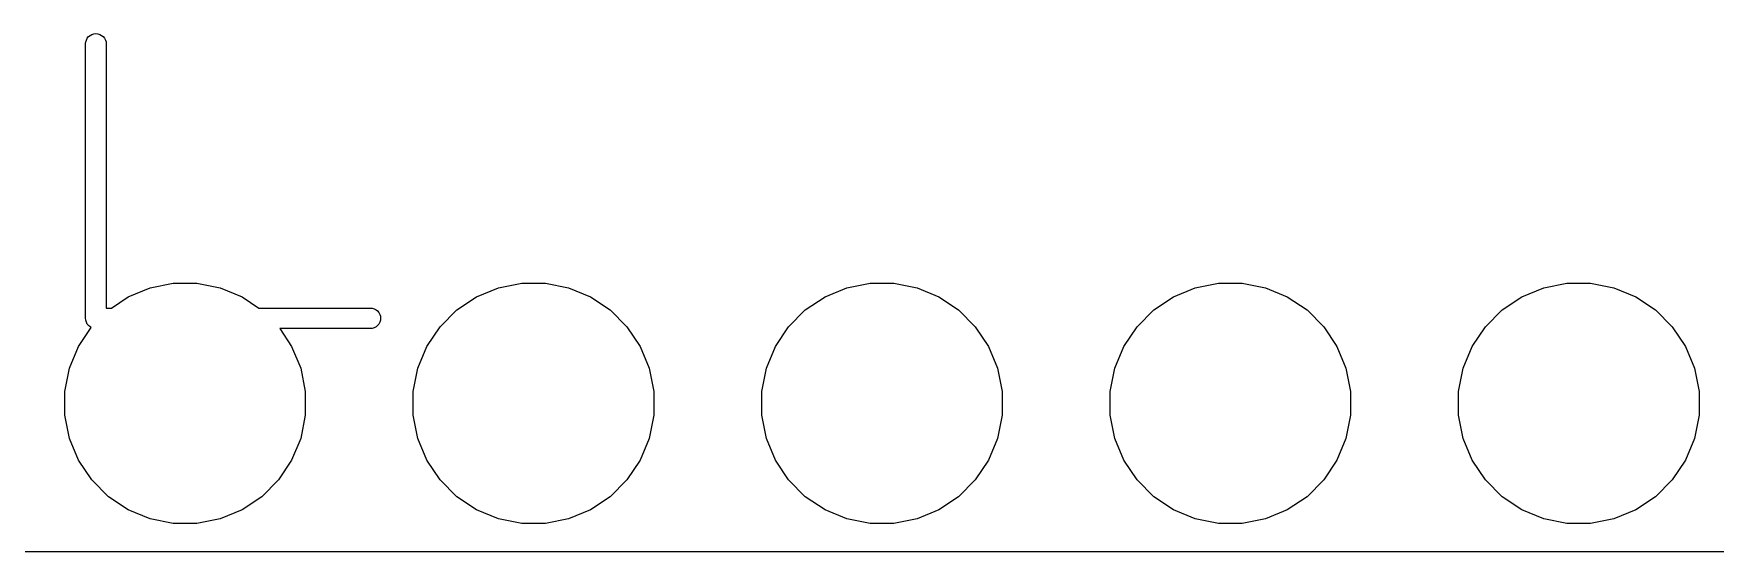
# Model space of a CAD drawing. Extents: x -0.6 to 16.4, y -5.6 to -1.9.
# Drawn here: x 0.2065 to 0.6892, y -4.155 to -4.0064 of the extents above; entities that cross this region are included whole.
import ezdxf

# ---------------------------------------------------------------- set-up
doc = ezdxf.new("R2010")
doc.units = 0
doc.header["$MEASUREMENT"] = 0
doc.layers.add('BLACK', color=7, linetype='CONTINUOUS')

msp = doc.modelspace()

# ---------------------------------------------------------------- linework, layer by layer
at = {"layer": 'BLACK', "linetype": 'CONTINUOUS'}
for p, q in [((0.221457, -4.00921), (0.221499, -4.00877)), ((0.221457, -4.08795), (0.221457, -4.00921)), ((0.221499, -4.00877), (0.221668, -4.00821)), ((0.221668, -4.00821), (0.221942, -4.0077)), ((0.221942, -4.0077), (0.222311, -4.00725)), ((0.222311, -4.00725), (0.222761, -4.00688)), ((0.222761, -4.00688), (0.223274, -4.00661)), ((0.223274, -4.00661), (0.223831, -4.00644)), ((0.223831, -4.00644), (0.224409, -4.00638)), ((0.224409, -4.00638), (0.224988, -4.00644)), ((0.224988, -4.00644), (0.225545, -4.00661)), ((0.225545, -4.00661), (0.226058, -4.00688)), ((0.226058, -4.00688), (0.226507, -4.00725)), ((0.226507, -4.00725), (0.226876, -4.0077)), ((0.226876, -4.0077), (0.227151, -4.00821)), ((0.227151, -4.00821), (0.227319, -4.00877)), ((0.227319, -4.00877), (0.227362, -4.00921)), ((0.227362, -4.00921), (0.227362, -4.08514)), ((0.239937, -4.07933), (0.246602, -4.078)), ((0.246602, -4.078), (0.253398, -4.078)), ((0.253398, -4.078), (0.260063, -4.07933)), ((0.339937, -4.07933), (0.346602, -4.078)), ((0.346602, -4.078), (0.353398, -4.078)), ((0.353398, -4.078), (0.360063, -4.07933)), ((0.439937, -4.07933), (0.446602, -4.078)), ((0.446602, -4.078), (0.453398, -4.078)), ((0.453398, -4.078), (0.460063, -4.07933)), ((0.539937, -4.07933), (0.546602, -4.078)), ((0.546602, -4.078), (0.553398, -4.078)), ((0.553398, -4.078), (0.560063, -4.07933)), ((0.639937, -4.07933), (0.646602, -4.078)), ((0.646602, -4.078), (0.653398, -4.078)), ((0.653398, -4.078), (0.660063, -4.07933)), ((0.228852, -4.08514), (0.233658, -4.08193)), ((0.233658, -4.08193), (0.239937, -4.07933)), ((0.260063, -4.07933), (0.266342, -4.08193)), ((0.266342, -4.08193), (0.271148, -4.08514)), ((0.328008, -4.0857), (0.333658, -4.08193)), ((0.333658, -4.08193), (0.339937, -4.07933)), ((0.360063, -4.07933), (0.366342, -4.08193)), ((0.366342, -4.08193), (0.371992, -4.0857)), ((0.428008, -4.0857), (0.433658, -4.08193)), ((0.433658, -4.08193), (0.439937, -4.07933)), ((0.460063, -4.07933), (0.466342, -4.08193)), ((0.466342, -4.08193), (0.471992, -4.0857)), ((0.528008, -4.0857), (0.533658, -4.08193)), ((0.533658, -4.08193), (0.539937, -4.07933)), ((0.560063, -4.07933), (0.566342, -4.08193)), ((0.566342, -4.08193), (0.571992, -4.0857)), ((0.628008, -4.0857), (0.633658, -4.08193)), ((0.633658, -4.08193), (0.639937, -4.07933)), ((0.660063, -4.07933), (0.666342, -4.08193)), ((0.666342, -4.08193), (0.671992, -4.0857)), ((0.221442, -4.08809), (0.221457, -4.08795)), ((0.221499, -4.08867), (0.221442, -4.08809)), ((0.227362, -4.08514), (0.228852, -4.08514)), ((0.271148, -4.08514), (0.303294, -4.08514)), ((0.303294, -4.08514), (0.303728, -4.08518)), ((0.303728, -4.08518), (0.304285, -4.08535)), ((0.304285, -4.08535), (0.304798, -4.08562)), ((0.304798, -4.08562), (0.305248, -4.08599)), ((0.305248, -4.08599), (0.305617, -4.08644)), ((0.305617, -4.08644), (0.305891, -4.08696)), ((0.305891, -4.08696), (0.30606, -4.08751)), ((0.30606, -4.08751), (0.306117, -4.08809)), ((0.306117, -4.08809), (0.30606, -4.08867)), ((0.323202, -4.09051), (0.328008, -4.0857)), ((0.371992, -4.0857), (0.376798, -4.09051)), ((0.423202, -4.09051), (0.428008, -4.0857)), ((0.471992, -4.0857), (0.476798, -4.09051)), ((0.523202, -4.09051), (0.528008, -4.0857)), ((0.571992, -4.0857), (0.576798, -4.09051)), ((0.623202, -4.09051), (0.628008, -4.0857)), ((0.671992, -4.0857), (0.676798, -4.09051)), ((0.219426, -4.09616), (0.223061, -4.09072)), ((0.221668, -4.08923), (0.221499, -4.08867)), ((0.221942, -4.08974), (0.221668, -4.08923)), ((0.222311, -4.09019), (0.221942, -4.08974)), ((0.222761, -4.09056), (0.222311, -4.09019)), ((0.223061, -4.09072), (0.222761, -4.09056)), ((0.303294, -4.09104), (0.277156, -4.09104)), ((0.277156, -4.09104), (0.280574, -4.09616)), ((0.303728, -4.091), (0.303294, -4.09104)), ((0.304285, -4.09083), (0.303728, -4.091)), ((0.304798, -4.09056), (0.304285, -4.09083)), ((0.305248, -4.09019), (0.304798, -4.09056)), ((0.305617, -4.08974), (0.305248, -4.09019)), ((0.305891, -4.08923), (0.305617, -4.08974)), ((0.30606, -4.08867), (0.305891, -4.08923)), ((0.319426, -4.09616), (0.323202, -4.09051)), ((0.376798, -4.09051), (0.380574, -4.09616)), ((0.419426, -4.09616), (0.423202, -4.09051)), ((0.476798, -4.09051), (0.480574, -4.09616)), ((0.519426, -4.09616), (0.523202, -4.09051)), ((0.576798, -4.09051), (0.580574, -4.09616)), ((0.619426, -4.09616), (0.623202, -4.09051)), ((0.676798, -4.09051), (0.680574, -4.09616)), ((0.216826, -4.10244), (0.219426, -4.09616)), ((0.280574, -4.09616), (0.283174, -4.10244)), ((0.316826, -4.10244), (0.319426, -4.09616)), ((0.380574, -4.09616), (0.383174, -4.10244)), ((0.416826, -4.10244), (0.419426, -4.09616)), ((0.480574, -4.09616), (0.483174, -4.10244)), ((0.516826, -4.10244), (0.519426, -4.09616)), ((0.580574, -4.09616), (0.583174, -4.10244)), ((0.616826, -4.10244), (0.619426, -4.09616)), ((0.680574, -4.09616), (0.683174, -4.10244)), ((0.2155, -4.1091), (0.216826, -4.10244)), ((0.283174, -4.10244), (0.2845, -4.1091)), ((0.3155, -4.1091), (0.316826, -4.10244)), ((0.383174, -4.10244), (0.3845, -4.1091)), ((0.4155, -4.1091), (0.416826, -4.10244)), ((0.483174, -4.10244), (0.4845, -4.1091)), ((0.5155, -4.1091), (0.516826, -4.10244)), ((0.583174, -4.10244), (0.5845, -4.1091)), ((0.6155, -4.1091), (0.616826, -4.10244)), ((0.683174, -4.10244), (0.6845, -4.1091)), ((0.2155, -4.1159), (0.2155, -4.1091)), ((0.2845, -4.1091), (0.2845, -4.1159)), ((0.3155, -4.1159), (0.3155, -4.1091)), ((0.3845, -4.1091), (0.3845, -4.1159)), ((0.4155, -4.1159), (0.4155, -4.1091)), ((0.4845, -4.1091), (0.4845, -4.1159)), ((0.5155, -4.1159), (0.5155, -4.1091)), ((0.5845, -4.1091), (0.5845, -4.1159)), ((0.6155, -4.1159), (0.6155, -4.1091)), ((0.6845, -4.1091), (0.6845, -4.1159)), ((0.216826, -4.12256), (0.2155, -4.1159)), ((0.2845, -4.1159), (0.283174, -4.12256)), ((0.316826, -4.12256), (0.3155, -4.1159)), ((0.3845, -4.1159), (0.383174, -4.12256)), ((0.416826, -4.12256), (0.4155, -4.1159)), ((0.4845, -4.1159), (0.483174, -4.12256)), ((0.516826, -4.12256), (0.5155, -4.1159)), ((0.5845, -4.1159), (0.583174, -4.12256)), ((0.616826, -4.12256), (0.6155, -4.1159)), ((0.6845, -4.1159), (0.683174, -4.12256)), ((0.219426, -4.12884), (0.216826, -4.12256)), ((0.283174, -4.12256), (0.280574, -4.12884)), ((0.319426, -4.12884), (0.316826, -4.12256)), ((0.383174, -4.12256), (0.380574, -4.12884)), ((0.419426, -4.12884), (0.416826, -4.12256)), ((0.483174, -4.12256), (0.480574, -4.12884)), ((0.519426, -4.12884), (0.516826, -4.12256)), ((0.583174, -4.12256), (0.580574, -4.12884)), ((0.619426, -4.12884), (0.616826, -4.12256)), ((0.683174, -4.12256), (0.680574, -4.12884)), ((0.223202, -4.13449), (0.219426, -4.12884)), ((0.280574, -4.12884), (0.276798, -4.13449)), ((0.323202, -4.13449), (0.319426, -4.12884)), ((0.380574, -4.12884), (0.376798, -4.13449)), ((0.423202, -4.13449), (0.419426, -4.12884)), ((0.480574, -4.12884), (0.476798, -4.13449)), ((0.523202, -4.13449), (0.519426, -4.12884)), ((0.580574, -4.12884), (0.576798, -4.13449)), ((0.623202, -4.13449), (0.619426, -4.12884)), ((0.680574, -4.12884), (0.676798, -4.13449)), ((0.228008, -4.1393), (0.223202, -4.13449)), ((0.276798, -4.13449), (0.271992, -4.1393)), ((0.328008, -4.1393), (0.323202, -4.13449)), ((0.376798, -4.13449), (0.371992, -4.1393)), ((0.428008, -4.1393), (0.423202, -4.13449)), ((0.476798, -4.13449), (0.471992, -4.1393)), ((0.528008, -4.1393), (0.523202, -4.13449)), ((0.576798, -4.13449), (0.571992, -4.1393)), ((0.628008, -4.1393), (0.623202, -4.13449)), ((0.676798, -4.13449), (0.671992, -4.1393)), ((0.233658, -4.14307), (0.228008, -4.1393)), ((0.271992, -4.1393), (0.266342, -4.14307)), ((0.333658, -4.14307), (0.328008, -4.1393)), ((0.371992, -4.1393), (0.366342, -4.14307)), ((0.433658, -4.14307), (0.428008, -4.1393)), ((0.471992, -4.1393), (0.466342, -4.14307)), ((0.533658, -4.14307), (0.528008, -4.1393)), ((0.571992, -4.1393), (0.566342, -4.14307)), ((0.633658, -4.14307), (0.628008, -4.1393)), ((0.671992, -4.1393), (0.666342, -4.14307)), ((0.239937, -4.14567), (0.233658, -4.14307)), ((0.246602, -4.147), (0.239937, -4.14567)), ((0.260063, -4.14567), (0.253398, -4.147)), ((0.266342, -4.14307), (0.260063, -4.14567)), ((0.339937, -4.14567), (0.333658, -4.14307)), ((0.346602, -4.147), (0.339937, -4.14567)), ((0.360063, -4.14567), (0.353398, -4.147)), ((0.366342, -4.14307), (0.360063, -4.14567)), ((0.439937, -4.14567), (0.433658, -4.14307)), ((0.446602, -4.147), (0.439937, -4.14567)), ((0.460063, -4.14567), (0.453398, -4.147)), ((0.466342, -4.14307), (0.460063, -4.14567)), ((0.539937, -4.14567), (0.533658, -4.14307)), ((0.546602, -4.147), (0.539937, -4.14567)), ((0.560063, -4.14567), (0.553398, -4.147)), ((0.566342, -4.14307), (0.560063, -4.14567)), ((0.639937, -4.14567), (0.633658, -4.14307)), ((0.646602, -4.147), (0.639937, -4.14567)), ((0.660063, -4.14567), (0.653398, -4.147)), ((0.666342, -4.14307), (0.660063, -4.14567)), ((0.253398, -4.147), (0.246602, -4.147)), ((0.353398, -4.147), (0.346602, -4.147)), ((0.453398, -4.147), (0.446602, -4.147)), ((0.553398, -4.147), (0.546602, -4.147)), ((0.653398, -4.147), (0.646602, -4.147)), ((0.0075, -4.155), (1.0925, -4.155))]:
    msp.add_line(p, q, dxfattribs=at)

doc.saveas('drawing.dxf')
